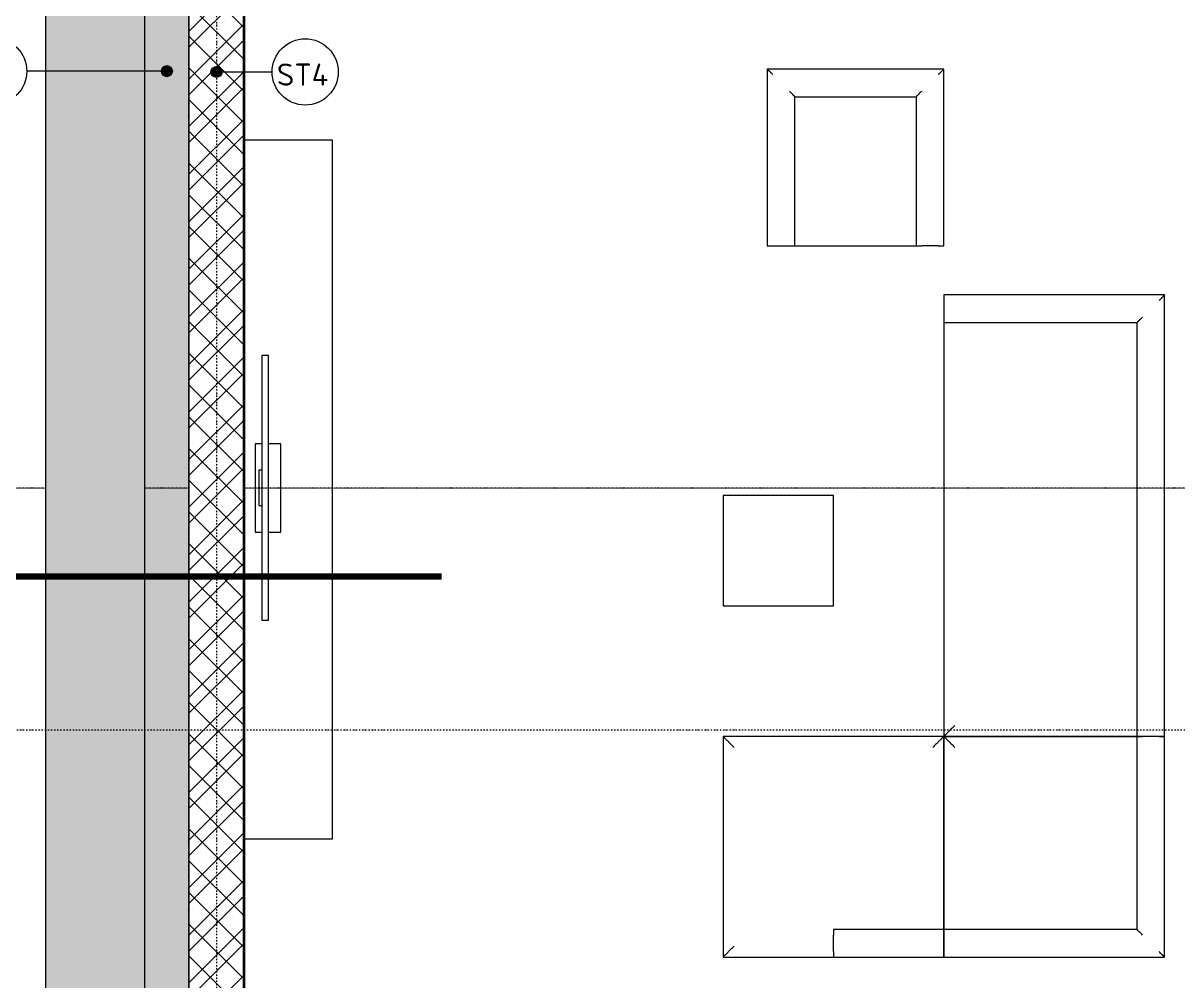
# Model space of a CAD drawing. Extents: x 43000 to 200282, y 3579 to 63943.
# Drawn here: x 45618 to 50851, y 11721 to 16061 of the extents above; entities that cross this region are included whole.
import ezdxf

# ---------------------------------------------------------------- set-up
doc = ezdxf.new("R2010")
doc.units = 0
doc.header["$MEASUREMENT"] = 0
doc.linetypes.add('Bodkočiarkovaná 6mm', pattern=[14, 6, -4, 0, -4])
doc.linetypes.add('Nad rovinou rezu _viditeľná hrana_', pattern=[6, 3, -1.5, 0, -1.5])
for name, color, linetype, lineweight in [('0-1', 7, 'CONTINUOUS', 5), ('_Thin Lines_', 7, 'CONTINUOUS', 18), ('Common Edges', 7, 'CONTINUOUS', 18), ('Grids-1', 7, 'Bodkočiarkovaná 6mm', 9), ('Sections-2', 7, 'CONTINUOUS', 100), ('Wall Tags', 7, 'CONTINUOUS', 9), ('Walls-3', 7, 'CONTINUOUS', 35)]:
    doc.layers.add(name, color=color, linetype=linetype, lineweight=lineweight)
for name, color, linetype, lineweight, true_color in [('Cut Pattern-1', 7, 'CONTINUOUS', 9, 0x787878), ('Cut Pattern-2', 9, 'CONTINUOUS', 9, 0x808080), ('Detail Items-2', 7, 'CONTINUOUS', 9, 0xc0c0c0), ('Floors-1', 7, 'Nad rovinou rezu _viditeľná hrana_', 9, 0x666666), ('Furniture', 9, 'CONTINUOUS', 9, 0x808080), ('Roofs-1', 7, 'Nad rovinou rezu _viditeľná hrana_', 9, 0x666666), ('Walls-1', 7, 'Nad rovinou rezu _viditeľná hrana_', 9, 0x666666)]:
    doc.layers.add(name, color=color, linetype=linetype, lineweight=lineweight, true_color=true_color)
doc.styles.add('ISOCPEUR_2', font='isocpeur.ttf', dxfattribs={"height": 100})

# ---------------------------------------------------------------- blocks, each defined once
blk = doc.blocks.new('VOJTEK_2026_STAT_v2_IFC_export_rvt-1-PODLAHA 1NP')
at = {"layer": 'Walls-1'}
for p, q in [((-9293.3, 4327.8), (-9293.3, -1622.2)), ((-9043.3, -1622.2), (-9043.3, 4327.8))]:
    blk.add_line(p, q, dxfattribs=at)
blk = doc.blocks.new('CS_Sedacka tvarL - CS_Sedacka tvarL-6369558-PODLAHA 1NP')
at = {"layer": 'Furniture'}
for p, q in [((1000, 3000), (0, 3000)), ((0, 3000), (0, 2000)), ((1500, 3000), (1000, 3000)), ((1000, 3000), (1000, 2975)), ((1000, 2975), (1000, 3000)), ((1500, 2975), (1500, 3000)), ((2000, 3000), (1500, 3000)), ((2000, 2000), (2000, 3000)), ((1000, 2900), (1000, 2975)), ((1000, 2975), (1000, 2900)), ((1500, 2975), (1500, 2900)), ((1000, 2900), (1000, 2875)), ((1000, 2875), (1000, 2900)), ((1500, 2875), (1500, 2900)), ((125, 2875), (1000, 2875)), ((125, 2000), (125, 2875)), ((1000, 2875), (1500, 2875)), ((1000, 2875), (1000, 2000)), ((1000, 2000), (1000, 2875)), ((0, 2000), (0, 0)), ((25, 2000), (0, 2000)), ((0, 2000), (25, 2000)), ((25, 2000), (100, 2000)), ((25, 2000), (100, 2000)), ((125, 2000), (100, 2000)), ((100, 2000), (125, 2000)), ((125, 125), (125, 2000)), ((125.3, 2000), (1000, 2000)), ((1000, 2000), (125.3, 2000)), ((1000, 2000), (2000, 2000)), ((1000, 125), (1000, 2000)), ((1000, 125), (125, 125)), ((1000, 100), (1000, 125)), ((1000, 25), (1000, 100)), ((1000, 0), (1000, 25)), ((0, 0), (1000, 0))]:
    blk.add_line(p, q, dxfattribs=at)
for points, knots in [([(0, 3000), (0, 3000), (0.4, 2999.6), (1.8, 2998.2), (3.3, 2996.7), (4.8, 2995.2), (6.2, 2993.8), (7.7, 2992.3), (9.7, 2990.3), (12, 2988), (13.9, 2986.1), (15.9, 2984.1), (19.6, 2980.5), (22.8, 2977.2), (25, 2975)], [0, 0, 0, 0, 0.166667, 0.25, 0.333333, 0.416667, 0.458333, 0.5, 0.583333, 0.666667, 0.708333, 0.75, 0.833333, 1, 1, 1, 1]), ([(2000, 3000), (2000, 3000), (1999.1, 2999.1), (1996.3, 2996.3), (1993.4, 2993.4), (1990.4, 2990.4), (1987.6, 2987.6), (1984.6, 2984.6), (1980.5, 2980.5), (1976, 2976), (1972.1, 2972.1), (1968.2, 2968.1), (1960.9, 2960.9), (1954.4, 2954.5), (1950, 2950)], [0, 0, 0, 0, 0.166667, 0.25, 0.333333, 0.416667, 0.458333, 0.5, 0.583333, 0.666667, 0.708333, 0.75, 0.833333, 1, 1, 1, 1]), ([(100, 2900), (102.2, 2897.8), (105.4, 2894.5), (109.6, 2890.4), (112.1, 2888), (113.9, 2886.1), (115.7, 2884.3), (117.3, 2882.7), (118.8, 2881.2), (120.2, 2879.8), (121.7, 2878.3), (123.2, 2876.8), (124.6, 2875.4), (125, 2875), (125, 2875)], [0, 0, 0, 0, 0.166667, 0.25, 0.333333, 0.375, 0.416667, 0.5, 0.541667, 0.583333, 0.666667, 0.75, 0.833333, 1, 1, 1, 1]), ([(1000, 2000), (1000, 2000), (999.1, 2000.9), (996.3, 2003.7), (993.4, 2006.6), (990.4, 2009.6), (987.6, 2012.4), (984.6, 2015.4), (980.5, 2019.5), (976, 2024), (972.1, 2027.9), (968.1, 2031.8), (960.9, 2039.1), (954.5, 2045.6), (950, 2050)], [0, 0, 0, 0, 0.166667, 0.25, 0.333333, 0.416667, 0.458333, 0.5, 0.583333, 0.666667, 0.708333, 0.75, 0.833333, 1, 1, 1, 1]), ([(1000, 2000), (1000, 2000), (1000.9, 2000.9), (1003.7, 2003.7), (1006.6, 2006.6), (1009.6, 2009.6), (1012.4, 2012.4), (1015.4, 2015.4), (1019.5, 2019.5), (1024, 2024), (1027.9, 2027.9), (1031.8, 2031.9), (1039.1, 2039.1), (1045.6, 2045.5), (1050, 2050)], [0, 0, 0, 0, 0.166667, 0.25, 0.333333, 0.416667, 0.458333, 0.5, 0.583333, 0.666667, 0.708333, 0.75, 0.833333, 1, 1, 1, 1]), ([(2000, 2000), (2000, 2000), (1999.1, 2000.9), (1996.3, 2003.7), (1993.4, 2006.6), (1990.4, 2009.6), (1987.6, 2012.4), (1984.6, 2015.4), (1980.5, 2019.5), (1976, 2024), (1972.1, 2027.9), (1968.1, 2031.8), (1960.9, 2039.1), (1954.5, 2045.6), (1950, 2050)], [0, 0, 0, 0, 0.166667, 0.25, 0.333333, 0.416667, 0.458333, 0.5, 0.583333, 0.666667, 0.708333, 0.75, 0.833333, 1, 1, 1, 1]), ([(950, 1950), (954.4, 1954.5), (960.9, 1960.9), (969.2, 1969.2), (974.1, 1974.1), (977.8, 1977.8), (981.3, 1981.4), (984.6, 1984.6), (987.6, 1987.6), (990.4, 1990.4), (993.4, 1993.4), (996.3, 1996.3), (999.1, 1999.1), (1000, 2000), (1000, 2000)], [-1, -1, -1, -1, -0.833333, -0.75, -0.666667, -0.625, -0.583333, -0.5, -0.458333, -0.416667, -0.333333, -0.25, -0.166667, 0, 0, 0, 0]), ([(100, 100), (102.2, 102.2), (105.5, 105.4), (109.6, 109.6), (112, 112.1), (113.9, 113.9), (115.7, 115.7), (117.3, 117.3), (118.8, 118.8), (120.2, 120.2), (121.7, 121.7), (123.2, 123.2), (124.6, 124.6), (125, 125), (125, 125)], [0, 0, 0, 0, 0.166667, 0.25, 0.333333, 0.375, 0.416667, 0.5, 0.541667, 0.583333, 0.666667, 0.75, 0.833333, 1, 1, 1, 1]), ([(0, 0), (0, 0), (0.4, 0.4), (1.8, 1.8), (3.3, 3.3), (4.8, 4.8), (6.2, 6.2), (7.7, 7.7), (9.7, 9.7), (12, 12), (13.9, 13.9), (15.9, 15.9), (19.5, 19.6), (22.8, 22.8), (25, 25)], [0, 0, 0, 0, 0.166667, 0.25, 0.333333, 0.416667, 0.458333, 0.5, 0.583333, 0.666667, 0.708333, 0.75, 0.833333, 1, 1, 1, 1])]:
    blk.add_open_spline(points, degree=3, knots=knots, dxfattribs=at)
blk = doc.blocks.new('CS_Skrinka s TV - CS_Skrinka s TV-6374896-PODLAHA 1NP')
at = {"layer": 'Furniture'}
for p, q in [((0, 0), (0, -400)), ((3165, -400), (3165, 0)), ((1790, -50), (1390, -50)), ((1390, -50), (1390, -80)), ((1790, -80), (1790, -50)), ((2190, -80), (990, -80)), ((990, -80), (990, -110)), ((1670, -66.8), (1510, -66.8)), ((1510, -66.8), (1510, -80)), ((1670, -80), (1670, -66.8)), ((2190, -110), (2190, -80)), ((990, -110), (2190, -110)), ((1390, -110), (1390, -166.9)), ((1790, -166.9), (1790, -110)), ((1390, -166.9), (1790, -166.9)), ((0, -400), (3165, -400))]:
    blk.add_line(p, q, dxfattribs=at)
blk = doc.blocks.new('CS_Sedacka 1miesto - CS_Sedacka 1miesto-6375068-PODLAHA 1NP')
at = {"layer": 'Furniture'}
for p, q in [((800, 800), (0, 800)), ((0, 800), (0, 0)), ((800, 775), (800, 800)), ((800, 775), (800, 700)), ((800, 675), (800, 700)), ((125, 675), (800, 675)), ((125, 125), (125, 675)), ((800, 125), (800, 675)), ((800, 125), (125, 125)), ((800, 100), (800, 125)), ((800, 25), (800, 100)), ((800, 0), (800, 25)), ((0, 0), (800, 0))]:
    blk.add_line(p, q, dxfattribs=at)
for points, knots in [([(0, 800), (0, 800), (0.4, 799.6), (1.8, 798.2), (3.3, 796.7), (4.8, 795.2), (6.2, 793.8), (7.7, 792.3), (9.7, 790.3), (12, 788), (13.9, 786.1), (15.9, 784.1), (19.6, 780.5), (22.8, 777.2), (25, 775)], [0, 0, 0, 0, 0.166667, 0.25, 0.333333, 0.416667, 0.458333, 0.5, 0.583333, 0.666667, 0.708333, 0.75, 0.833333, 1, 1, 1, 1]), ([(100, 700), (102.2, 697.8), (105.4, 694.5), (109.6, 690.4), (112.1, 688), (113.9, 686.1), (115.7, 684.3), (117.3, 682.7), (118.8, 681.2), (120.2, 679.8), (121.7, 678.3), (123.2, 676.8), (124.6, 675.4), (125, 675), (125, 675)], [0, 0, 0, 0, 0.166667, 0.25, 0.333333, 0.375, 0.416667, 0.5, 0.541667, 0.583333, 0.666667, 0.75, 0.833333, 1, 1, 1, 1]), ([(100, 100), (102.2, 102.2), (105.5, 105.4), (109.6, 109.6), (112, 112.1), (113.9, 113.9), (115.7, 115.7), (117.3, 117.3), (118.8, 118.8), (120.2, 120.2), (121.7, 121.7), (123.2, 123.2), (124.6, 124.6), (125, 125), (125, 125)], [0, 0, 0, 0, 0.166667, 0.25, 0.333333, 0.375, 0.416667, 0.5, 0.541667, 0.583333, 0.666667, 0.75, 0.833333, 1, 1, 1, 1]), ([(0, 0), (0, 0), (0.4, 0.4), (1.8, 1.8), (3.3, 3.3), (4.8, 4.8), (6.2, 6.2), (7.7, 7.7), (9.7, 9.7), (12, 12), (13.9, 13.9), (15.9, 15.9), (19.5, 19.6), (22.8, 22.8), (25, 25)], [0, 0, 0, 0, 0.166667, 0.25, 0.333333, 0.416667, 0.458333, 0.5, 0.583333, 0.666667, 0.708333, 0.75, 0.833333, 1, 1, 1, 1])]:
    blk.add_open_spline(points, degree=3, knots=knots, dxfattribs=at)
blk = doc.blocks.new('CS_Stol hranaty - CS_Stol hranaty maly-6393688-PODLAHA 1NP')
at = {"layer": 'Furniture'}
for p, q in [((499.3, 500.3), (0, 500.3)), ((0, 500.3), (0, 0)), ((499.3, 0), (499.3, 500.3)), ((0, 0), (499.3, 0))]:
    blk.add_line(p, q, dxfattribs=at)
blk = doc.blocks.new('Kota obkladu - _Výška obkladu_ _Odsadenie od podlahy_-6606007-PODLAHA 1NP')
at = {"layer": 'Wall Tags'}
blk.add_circle((0, 0), 3, dxfattribs=at)

msp = doc.modelspace()

# ---------------------------------------------------------------- hatches: boundary and pattern name
at = {"layer": 'Cut Pattern-1'}
h = msp.add_hatch(dxfattribs=at)
h.set_pattern_fill('FP_1', color=256, style=0, pattern_type=2)
h.set_pattern_definition([(45, (55662.63, 12599.48), (-107.763, 107.763), []), (45, (55734.47, 12599.48), (-107.763, 107.763), []), (135, (55662.63, 12599.48), (-71.842, -71.842), [])])
h.paths.add_polyline_path([(46429.6, 10729.2), (46619.8, 10729.2), (46619.8, 17177.4), (46369.8, 17177.4), (46369.8, 10729.2)])
at = {"layer": 'Cut Pattern-2'}
h = msp.add_hatch(dxfattribs=at)
h.set_pattern_fill('FP_11', color=256, angle=-18.43, style=0, pattern_type=2)
h.set_pattern_definition([(71.57, (46173.586, 13949.483), (-0.002317, 30.482143), [2.012, -214.854, 24.079, 0]), (288.43, (46173.586, 13957.103), (0.002317, 30.482143), [2.012, -214.854, 23.736, 0]), (18.43, (46173.586, 13949.483), (-76.2062, -15.234648), [72.276, -168.669]), (341.57, (46173.586, 13957.103), (76.2062, -15.234648), [72.276, -168.669])])
h.paths.add_polyline_path([(46169.8, 10529.2), (46369.8, 10529.2), (46369.8, 17377.4), (46169.8, 17377.4), (46169.8, 10579)])
at = {"layer": 'Detail Items-2'}
h = msp.add_hatch(dxfattribs=at)
h.set_pattern_fill('FP_24', color=256, style=0, pattern_type=2)
h.set_pattern_definition([(0, (55662.63, 12599.5), (508, 508), [50.8, -76.2, 25.4, -76.2, -279.4]), (0, (55662.63, 12599.5), (508, 508), [-228.6, 25.4, -254]), (0, (55916.63, 12650.3), (508, 508), [25.4, -482.6]), (0, (55764.23, 12675.7), (508, 508), [25.4, -50.8, 25.4, -406.4]), (0, (56018.23, 12701.1), (508, 508), [50.8, -457.2]), (0, (56069.03, 12726.5), (508, 508), [25.4, -482.6]), (0, (55916.63, 12777.3), (508, 508), [50.8, -457.2]), (0, (55662.63, 12802.7), (508, 508), [25.4, -50.8, 25.4, -127, -279.4]), (0, (55662.63, 12802.7), (508, 508), [-228.6, 76.2, -203.2]), (0, (56018.23, 12853.5), (508, 508), [50.8, -457.2]), (0, (55713.43, 12878.9), (508, 508), [50.8, -25.4, 25.4, -203.2, -203.2]), (0, (55713.43, 12878.9), (508, 508), [-304.8, 25.4, -177.8]), (0, (55688.03, 12904.3), (508, 508), [25.4, -482.6]), (0, (55865.83, 12929.7), (508, 508), [25.4, -25.4, 25.4, -431.8]), (0, (55789.63, 12955.1), (508, 508), [25.4, -482.6]), (0, (56119.83, 12980.5), (508, 508), [25.4, -482.6]), (0, (55891.23, 13005.9), (508, 508), [25.4, -203.2, 25.4, -254]), (0, (55891.23, 13031.3), (508, 508), [50.8, -457.2]), (0, (55992.83, 13056.7), (508, 508), [50.8, -457.2]), (0, (55688.03, 13082.1), (508, 508), [25.4, -304.8, 50.8, -127]), (90, (55662.63, 12828.1), (-508, 508), [101.6, -101.6, 50.8, -254]), (90, (55688.03, 12828.1), (-508, 508), [25.4, -177.8, 50.8, -254]), (90, (55713.43, 12701.1), (-508, 508), [76.2, -431.8]), (90, (55738.83, 12701.1), (-508, 508), [50.8, -457.2]), (90, (55764.23, 12624.9), (-508, 508), [25.4, -304.8, 25.4, -25.4, -127]), (90, (55764.23, 12624.9), (-508, 508), [-381, 50.8, -76.2]), (90, (55815.03, 12624.9), (-508, 508), [25.4, -177.8, 25.4, -279.4]), (90, (55840.43, 12828.1), (-508, 508), [50.8, -76.2, 25.4, -25.4, -330.2]), (90, (55840.43, 12828.1), (-508, 508), [-177.8, 50.8, -279.4]), (90, (55865.83, 12726.5), (-508, 508), [50.8, -279.4, 25.4, -152.4]), (90, (55891.23, 12624.9), (-508, 508), [25.4, -25.4, 50.8, -406.4]), (90, (55942.03, 12955.1), (-508, 508), [25.4, -482.6]), (90, (55967.43, 12955.1), (-508, 508), [50.8, -50.8, 25.4, -25.4, -355.6]), (90, (55967.43, 12955.1), (-508, 508), [-152.4, 50.8, -304.8]), (90, (55992.83, 12726.5), (-508, 508), [25.4, -25.4, 25.4, -50.8, -381]), (90, (55992.83, 12726.5), (-508, 508), [-127, 25.4, -355.6]), (90, (56069.03, 12904.3), (-508, 508), [101.6, -406.4]), (90, (56094.43, 12853.5), (-508, 508), [101.6, -76.2, 50.8, -279.4]), (90, (56119.83, 12650.3), (-508, 508), [25.4, -76.2, 50.8, -355.6]), (90, (56145.23, 12701.1), (-508, 508), [76.2, -431.8]), (45, (55865.83, 12599.5), (0, 508), [35.921, -682.5]), (45, (56145.23, 12624.9), (0, 508), [35.921, -610.658, 35.921, -35.921]), (45, (55815.03, 12650.3), (0, 508), [35.921, -287.365, 35.921, -359.214]), (45, (55942.03, 12650.3), (0, 508), [35.921, -574.738, 35.921, -71.841]), (45, (55967.43, 12650.3), (0, 508), [71.841, -287.365, 71.841, -287.372]), (45, (55840.43, 12701.1), (0, 508), [35.916, -323.291, 35.916, -35.916, -287.382]), (45, (55840.43, 12701.1), (0, 508), [-431.038, 35.916, -251.467]), (45, (56094.43, 12726.5), (0, 508), [35.921, -35.921, 35.921, -610.658]), (45, (55738.83, 12751.9), (0, 508), [35.921, -431.048, 35.921, -215.531]), (45, (56145.23, 12802.7), (0, 508), [35.916, -35.916, 35.916, -143.683, -466.991]), (45, (56145.23, 12802.7), (0, 508), [-251.43, 35.916, -431.075]), (45, (55840.43, 12878.9), (0, 508), [35.921, -682.5]), (45, (55713.43, 12904.3), (0, 508), [71.842, -646.579]), (45, (55662.63, 12955.1), (0, 508), [35.921, -35.921, 35.921, -610.658]), (45, (55942.03, 13031.3), (0, 508), [35.921, -682.5]), (45, (56094.43, 13082.1), (0, 508), [35.921, -682.5]), (135, (55891.23, 12650.3), (6e-14, 508), [35.921, -682.5]), (135, (55916.63, 12650.3), (6e-14, 508), [35.921, -682.5]), (135, (55764.23, 12675.7), (6e-14, 508), [35.921, -143.683, 71.841, -466.976]), (135, (55662.63, 12675.7), (6e-14, 508), [35.921, -682.5]), (135, (55992.83, 12751.9), (6e-14, 508), [35.921, -287.368, 35.921, -359.211]), (135, (56018.23, 12751.9), (6e-14, 508), [35.916, -215.544, 35.916, -215.494, -215.551]), (135, (56018.23, 12751.9), (6e-14, 508), [-502.869, 35.916, -179.636]), (135, (55713.43, 12777.3), (6e-14, 508), [35.921, -682.5]), (135, (56119.83, 12802.7), (6e-14, 508), [71.831, -179.603, 35.916, -35.916, -395.155]), (135, (56119.83, 12802.7), (6e-14, 508), [-323.266, 35.916, -359.239]), (135, (55789.63, 12878.9), (6e-14, 508), [35.921, -682.5]), (135, (55992.83, 12878.9), (6e-14, 508), [71.842, -646.579]), (135, (56018.23, 12878.9), (6e-14, 508), [35.921, -682.5]), (135, (55865.83, 12929.7), (6e-14, 508), [35.921, -682.5]), (135, (55713.43, 13005.9), (6e-14, 508), [35.921, -682.5]), (135, (56119.83, 13005.9), (6e-14, 508), [35.921, -682.5]), (26.565, (55713.43, 12599.48), (508.0002, -0.0009), [56.794, -1079.128]), (26.565, (55662.63, 12650.28), (508.0002, -0.0009), [56.794, -1079.128]), (26.565, (55662.63, 12675.68), (508.0002, -0.0009), [56.794, -1079.128]), (26.565, (55789.63, 12675.68), (508.0002, -0.0009), [56.794, -1079.128]), (26.565, (55764.23, 12777.28), (508.0002, -0.0009), [56.794, -1079.128]), (26.565, (55764.23, 12802.68), (508.0002, -0.0009), [56.794, -1079.128]), (26.565, (55865.83, 12904.28), (508.0002, -0.0009), [56.794, -1079.128]), (26.565, (55891.23, 12929.68), (508.0002, -0.0009), [56.794, -1079.128]), (26.565, (55688.03, 12980.48), (508.0002, -0.0009), [56.794, -1079.128]), (26.565, (55840.43, 12980.48), (508.0002, -0.0009), [56.794, -1079.128]), (63.435, (56094.43, 12599.48), (-0.0009, 508.0002), [56.794, -1079.128]), (63.435, (55967.43, 12675.68), (-0.0009, 508.0002), [56.794, -1079.128]), (63.435, (55891.23, 12726.48), (-0.0009, 508.0002), [56.794, -1079.128]), (63.435, (55967.43, 12802.68), (-0.0009, 508.0002), [56.794, -1079.128]), (63.435, (55992.83, 12802.68), (-0.0009, 508.0002), [56.794, -1079.128]), (63.435, (55815.03, 12878.88), (-0.0009, 508.0002), [56.794, -1079.128]), (63.435, (55764.23, 12904.28), (-0.0009, 508.0002), [56.794, -1079.128]), (63.435, (55967.43, 13005.88), (-0.0009, 508.0002), [56.794, -1079.128]), (63.435, (55764.23, 13056.68), (-0.0009, 508.0002), [56.794, -1079.128]), (116.565, (55688.03, 12904.28), (0.0009, 508.0002), [56.794, -1079.128]), (116.565, (55992.83, 12904.28), (0.0009, 508.0002), [56.794, -1079.128]), (116.565, (55662.63, 12929.68), (0.0009, 508.0002), [56.794, -1079.128]), (116.565, (56069.03, 13005.88), (0.0009, 508.0002), [56.794, -1079.128]), (116.565, (55738.83, 13031.28), (0.0009, 508.0002), [56.794, -1079.128]), (116.565, (55840.43, 13056.68), (0.0009, 508.0002), [56.794, -1079.128]), (153.435, (55865.83, 12599.48), (-508.0002, -0.0009), [56.794, -1079.128]), (153.435, (55764.23, 12650.28), (-508.0002, -0.0009), [56.794, -1079.128]), (153.435, (56119.83, 12675.68), (-508.0002, -0.0009), [56.794, -1079.128]), (153.435, (56069.03, 12726.48), (-508.0002, -0.0009), [56.794, -1079.128]), (153.435, (55865.83, 12777.28), (-508.0002, -0.0009), [56.794, -1079.128]), (153.435, (55738.83, 12802.68), (-508.0002, -0.0009), [56.794, -1079.128]), (153.435, (55891.23, 12802.68), (-508.0002, -0.0009), [56.794, -1079.128]), (153.435, (55815.03, 12853.48), (-508.0002, -0.0009), [56.794, -1079.128]), (153.435, (55815.03, 12980.48), (-508.0002, -0.0009), [56.794, -1079.128]), (153.435, (55662.63, 13082.08), (-508.0002, -0.0009), [56.794, -1079.128]), (153.435, (55967.43, 13082.08), (-508.0002, -0.0009), [56.794, -1079.128]), (153.435, (56018.23, 13082.08), (-508.0002, -0.0009), [56.794, -1079.128])])
h.paths.add_polyline_path([(56669.3, 10079.2), (56669.3, 10529.2), (53426.9, 10529.2), (53426.9, 10509.2), (51492.9, 10509.2), (51492.9, 10529.2), (46169.8, 10529.2), (46169.8, 17377.4), (46652.8, 17377.4), (46652.8, 17397.4), (48586.8, 17397.4), (48586.8, 17377.4), (50110.2, 17377.4), (50110.2, 17830.2), (45719.8, 17830.2), (45719.8, 10079.2), (56217.6, 10079.2)])
h.paths.add_polyline_path([(46494.8, 10379.2), (46481.8, 10380.9), (46469.8, 10385.9), (46459.4, 10393.8), (46451.5, 10404.2), (46446.5, 10416.2), (46444.9, 10430.3), (46446.5, 10442.1), (46451.5, 10454.2), (46459.4, 10464.5), (46469.8, 10472.5), (46481.8, 10477.5), (46494.8, 10479.2), (46507.7, 10477.5), (46519.8, 10472.5), (46530.1, 10464.5), (46538.1, 10454.2), (46543.1, 10442.1), (46544.8, 10429.2), (46543.1, 10416.2), (46538.1, 10404.2), (46530.1, 10393.8), (46519.8, 10385.9), (46507.7, 10380.9)])
h.paths.add_polyline_path([(45790.2, 10729.2), (45790.2, 10964.2), (46135.6, 10964.2), (46135.6, 10729.2), (46053.1, 10729.2)])
h.paths.add_polyline_path([(62755.2, 12082.7), (62755.2, 24132), (53855.2, 24132), (53855.2, 23682.1), (59263.2, 23682.1), (59263.2, 23701.7), (61197.2, 23701.7), (61197.2, 23682.1), (62305.2, 23682.1), (62305.2, 18648.7), (62336.7, 18648.7), (62336.7, 17964.7), (62305.2, 17964.7), (62305.2, 12148.2), (61744.6, 12148.2), (61744.6, 12532.2), (61201, 12532.2), (61201, 12512.2), (59267, 12512.2), (59267, 12532.2), (59235.2, 12532.2), (59235.2, 12082.7), (62241, 12082.7)])
h.paths.add_polyline_path([(62405.2, 12807.2), (62392.3, 12809), (62380.2, 12813.9), (62369.9, 12821.9), (62361.9, 12832.2), (62356.9, 12844.3), (62355.2, 12857.2), (62356.9, 12870.2), (62361.9, 12882.2), (62369.9, 12892.6), (62380.2, 12900.6), (62392.3, 12905.5), (62405.2, 12907.2), (62418.2, 12905.5), (62430.2, 12900.6), (62440.6, 12892.6), (62448.5, 12882.2), (62453.5, 12870.2), (62455.2, 12857.2), (62453.5, 12844.3), (62448.5, 12832.2), (62440.6, 12821.9), (62429.2, 12813.5), (62417.1, 12808.8)])
h.paths.add_polyline_path([(46135.6, 16927.4), (45790.2, 16927.4), (45790.2, 17162.4), (46135.6, 17162.4), (46135.6, 17119.8)])
h.paths.add_polyline_path([(46494.8, 17427.4), (46481.8, 17429.1), (46469.8, 17434.1), (46459.4, 17442.1), (46451.5, 17452.4), (46446.5, 17464.5), (46444.8, 17477.4), (46446.5, 17490.3), (46451.5, 17502.4), (46459.4, 17512.8), (46469.8, 17520.7), (46481.8, 17525.7), (46494.8, 17527.4), (46507.7, 17525.7), (46519.8, 17520.7), (46530.1, 17512.8), (46538.1, 17502.4), (46543.1, 17490.3), (46544.8, 17477.4), (46543.1, 17464.5), (46538.1, 17452.4), (46530.1, 17442.1), (46519.8, 17434.1), (46507.7, 17429.1)])
h.paths.add_polyline_path([(62402.4, 23307.1), (62389.5, 23308.8), (62377.4, 23313.8), (62367.1, 23321.7), (62359.1, 23332.1), (62354.1, 23344.1), (62352.4, 23357.1), (62354.1, 23370), (62359.1, 23382.1), (62367.1, 23392.4), (62377.4, 23400.4), (62389.5, 23405.4), (62402.4, 23407.1), (62415.4, 23405.4), (62427.4, 23400.4), (62437.8, 23392.4), (62445.7, 23382.1), (62450.7, 23370), (62452.4, 23357.1), (62450.7, 23344.1), (62445.7, 23332.1), (62437.8, 23321.7), (62427.4, 23313.8), (62415.4, 23308.8)])
at = {"layer": 'Wall Tags'}
h = msp.add_hatch(color=256, dxfattribs=at)
edge = h.paths.add_edge_path()
edge.add_arc((46269.8, 15842.8), 25, 0, 360)
h = msp.add_hatch(color=256, dxfattribs=at)
edge = h.paths.add_edge_path()
edge.add_arc((46494.8, 15839.5), 25, 0, 360)

# ---------------------------------------------------------------- linework, layer by layer
at = {"layer": '_Thin Lines_'}
for p, q in [((45719.8, 17830.2), (45719.8, 10079.2)), ((46169.8, 10529.2), (46169.8, 17377.4))]:
    msp.add_line(p, q, dxfattribs=at)
at = {"layer": 'Common Edges'}
msp.add_line((46369.8, 17177.4), (46369.8, 10729.2), dxfattribs=at)
at = {"layer": 'Floors-1'}
for p, q in [((46369.8, 10729.2), (46369.8, 17177.4)), ((46619.8, 16927.4), (46619.8, 10979.2))]:
    msp.add_line(p, q, dxfattribs=at)
at = {"layer": 'Grids-1'}
for p, q in [((46494.8, 26005.6), (46494.8, 8226.1)), ((65744.3, 12857.2), (44200.6, 12857.2))]:
    msp.add_line(p, q, dxfattribs=at)
at = {"layer": 'Roofs-1'}
for p, q in [((45719.8, 13953.3), (45569.8, 13953.3)), ((46369.8, 13953.3), (46169.8, 13953.3)), ((54055.2, 13953.3), (46619.8, 13953.3))]:
    msp.add_line(p, q, dxfattribs=at)
at = {"layer": 'Sections-2'}
msp.add_line((43600.5, 13552.6), (47514.4, 13552.6), dxfattribs=at)
at = {"layer": 'Wall Tags'}
for p, q in [((46269.8, 15842.8), (45634.8, 15842.8)), ((46494.8, 15839.5), (46746.6, 15839.5))]:
    msp.add_line(p, q, dxfattribs=at)
for centre in [(46269.8, 15842.8), (46494.8, 15839.5)]:
    msp.add_circle(centre, 25, dxfattribs=at)
at = {"layer": 'Walls-3'}
msp.add_line((46619.8, 10979.2), (46619.8, 17113.4), dxfattribs=at)

# ---------------------------------------------------------------- block references
at = {"layer": '0-1'}
msp.add_blockref('VOJTEK_2026_STAT_v2_IFC_export_rvt-1-PODLAHA 1NP', (55662.6, 12599.5), dxfattribs=at)
at = {"layer": 'Furniture'}
for name, p, rotation in [('CS_Sedacka 1miesto - CS_Sedacka 1miesto-6375068-PODLAHA 1NP', (48990.1, 15852.1), 269.9999999999997), ('CS_Skrinka s TV - CS_Skrinka s TV-6374896-PODLAHA 1NP', (46619.8, 12364.7), 89.9999999999997), ('CS_Sedacka tvarL - CS_Sedacka tvarL-6369558-PODLAHA 1NP', (50790.1, 14828.7), 180), ('CS_Stol hranaty - CS_Stol hranaty maly-6393688-PODLAHA 1NP', (49290.5, 13420.2), 89.99999999999984)]:
    msp.add_blockref(name, p, dxfattribs=dict(at, rotation=rotation))
at = {"layer": 'Wall Tags', "xscale": 49.99999999999998, "yscale": 49.99999999999998, "zscale": 49.99999999999998}
for p in [(45484.8, 15842.8), (46896.6, 15839.5)]:
    msp.add_blockref('Kota obkladu - _Výška obkladu_ _Odsadenie od podlahy_-6606007-PODLAHA 1NP', p, dxfattribs=at)

# ---------------------------------------------------------------- texts
at = {"layer": 'Wall Tags', "insert": (46768.2, 15877.3), "char_height": 100, "width": 300.633, "attachment_point": 1, "style": 'ISOCPEUR_2'}
msp.add_mtext('ST4', dxfattribs=at)

doc.saveas('drawing.dxf')
